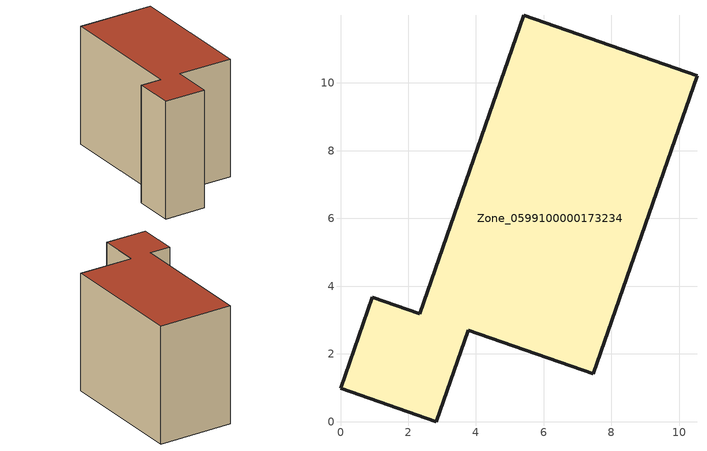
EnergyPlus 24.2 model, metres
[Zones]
Zone_0599100000173234
 floor ground (C_G): 2.83,0 0,0.98 0.94,3.68 2.35,3.19 5.42,12 10.53,10.22 7.46,1.41 3.77,2.7 z0
 wall outside (C_F): 0,0.98 2.83,0 3.77,2.7 7.46,1.41 10.53,10.22 5.42,12 2.35,3.19 0.94,3.68 0,0.98 z0:8.46
 roof outside (C_R): 2.83,0 3.77,2.7 7.46,1.41 10.53,10.22 5.42,12 2.35,3.19 0.94,3.68 0,0.98 z8.46
[BUILDING]
Pand.0599100000173234: North Axis=0; Terrain=City; Loads Convergence Tolerance Value=0.04; Temperature Convergence Tolerance Value=0.4; Solar Distribution=FullExterior; Maximum Number of Warmup Days=25; Minimum Number of Warmup Days=1
[Site:Location]
Rotterdam.The.Hague.AP_ZH_NLD Design_Conditions: Latitude=51.96; Longitude=4.45; Time Zone=1; Elevation=-4.5
[SITE:GROUNDTEMPERATURE:BUILDINGSURFACE]
18, 18, 18, 18, 18, 18, 18, 18, 18, 18, 18, 18
[MATERIAL] Thermal Absorptance=0.9; Solar Absorptance=0.7; Visible Absorptance=0.7
Name | Roughness | Thickness | Conductivity | Density | Specific Heat
G.TI.1992-2005 | MediumSmooth | 0.15 | 0.06 | 540 | 1210
F.TI.1992-2005 | Rough | 0.3 | 0.12 | 1920 | 840
R.TI.1992-2005 | MediumRough | 0.2 | 0.08 | 1500 | 1000
[CONSTRUCTION]
C_G: G.TI.1992-2005
C_F: F.TI.1992-2005
C_R: R.TI.1992-2005
[ZONE]
Zone_0599100000173234: Type=1; Multiplier=1; Ceiling Height=Autocalculate; Volume=Autocalculate; Floor Area=autocalculate; Part of Total Floor Area=Yes
[ZONEINFILTRATION:DESIGNFLOWRATE]
Infil_Zone_0599100000173234: Zone or ZoneList or Space or SpaceList=Zone_0599100000173234; Schedule=AlwaysOn; Design Flow Rate Calculation Method=Flow/Area; Flow Rate per Floor Area=0.0015; Constant Term Coefficient=1; Temperature Term Coefficient=0; Velocity Term Coefficient=0; Velocity Squared Term Coefficient=0
[HVACTEMPLATE:ZONE:IDEALLOADSAIRSYSTEM]
Zone_0599100000173234: Maximum Heating Supply Air Temperature=50; Minimum Cooling Supply Air Temperature=13; Maximum Heating Supply Air Humidity Ratio=0.0156; Minimum Cooling Supply Air Humidity Ratio=0.0077; Heating Limit=NoLimit; Cooling Limit=NoLimit; Dehumidification Control Type=ConstantSensibleHeatRatio; Cooling Sensible Heat Ratio=0.7; Dehumidification Setpoint=60; Humidification Control Type=None; Humidification Setpoint=30; Outdoor Air Method=None; Outdoor Air Flow Rate per Person=0.00944; Outdoor Air Flow Rate per Zone Floor Area=0; Outdoor Air Flow Rate per Zone=0; Demand Controlled Ventilation Type=None; Outdoor Air Economizer Type=NoEconomizer; Heat Recovery Type=None; Sensible Heat Recovery Effectiveness=0.7; Latent Heat Recovery Effectiveness=0.65
[ZONECONTROL:THERMOSTAT]
ThermostatControl_Zone_0599100000173234: Zone or ZoneList=Zone_0599100000173234; Control Type Schedule=DualSetpointControlType; Control 1=Thermostat_Zone_0599100000173234; Temperature Difference Between Cutout And Setpoint=0
[THERMOSTATSETPOINT:DUALSETPOINT]
Thermostat_Zone_0599100000173234: Heating Setpoint Temperature Schedule=HeatingSetpoint_Zone_0599100000173234; Cooling Setpoint Temperature Schedule=CoolingSetpoint_Zone_0599100000173234
[SCHEDULE:COMPACT]
HeatingSetpoint_Zone_0599100000173234: Through: 12/31, For: AllDays, Until: 24:00, 21
CoolingSetpoint_Zone_0599100000173234: Through: 12/31, For: AllDays, Until: 24:00, 24
DualSetpointControlType: Through: 12/31, For: AllDays, Until: 24:00, 4
AlwaysOn: Through: 12/31, For: AllDays, Until: 24:00, 1
